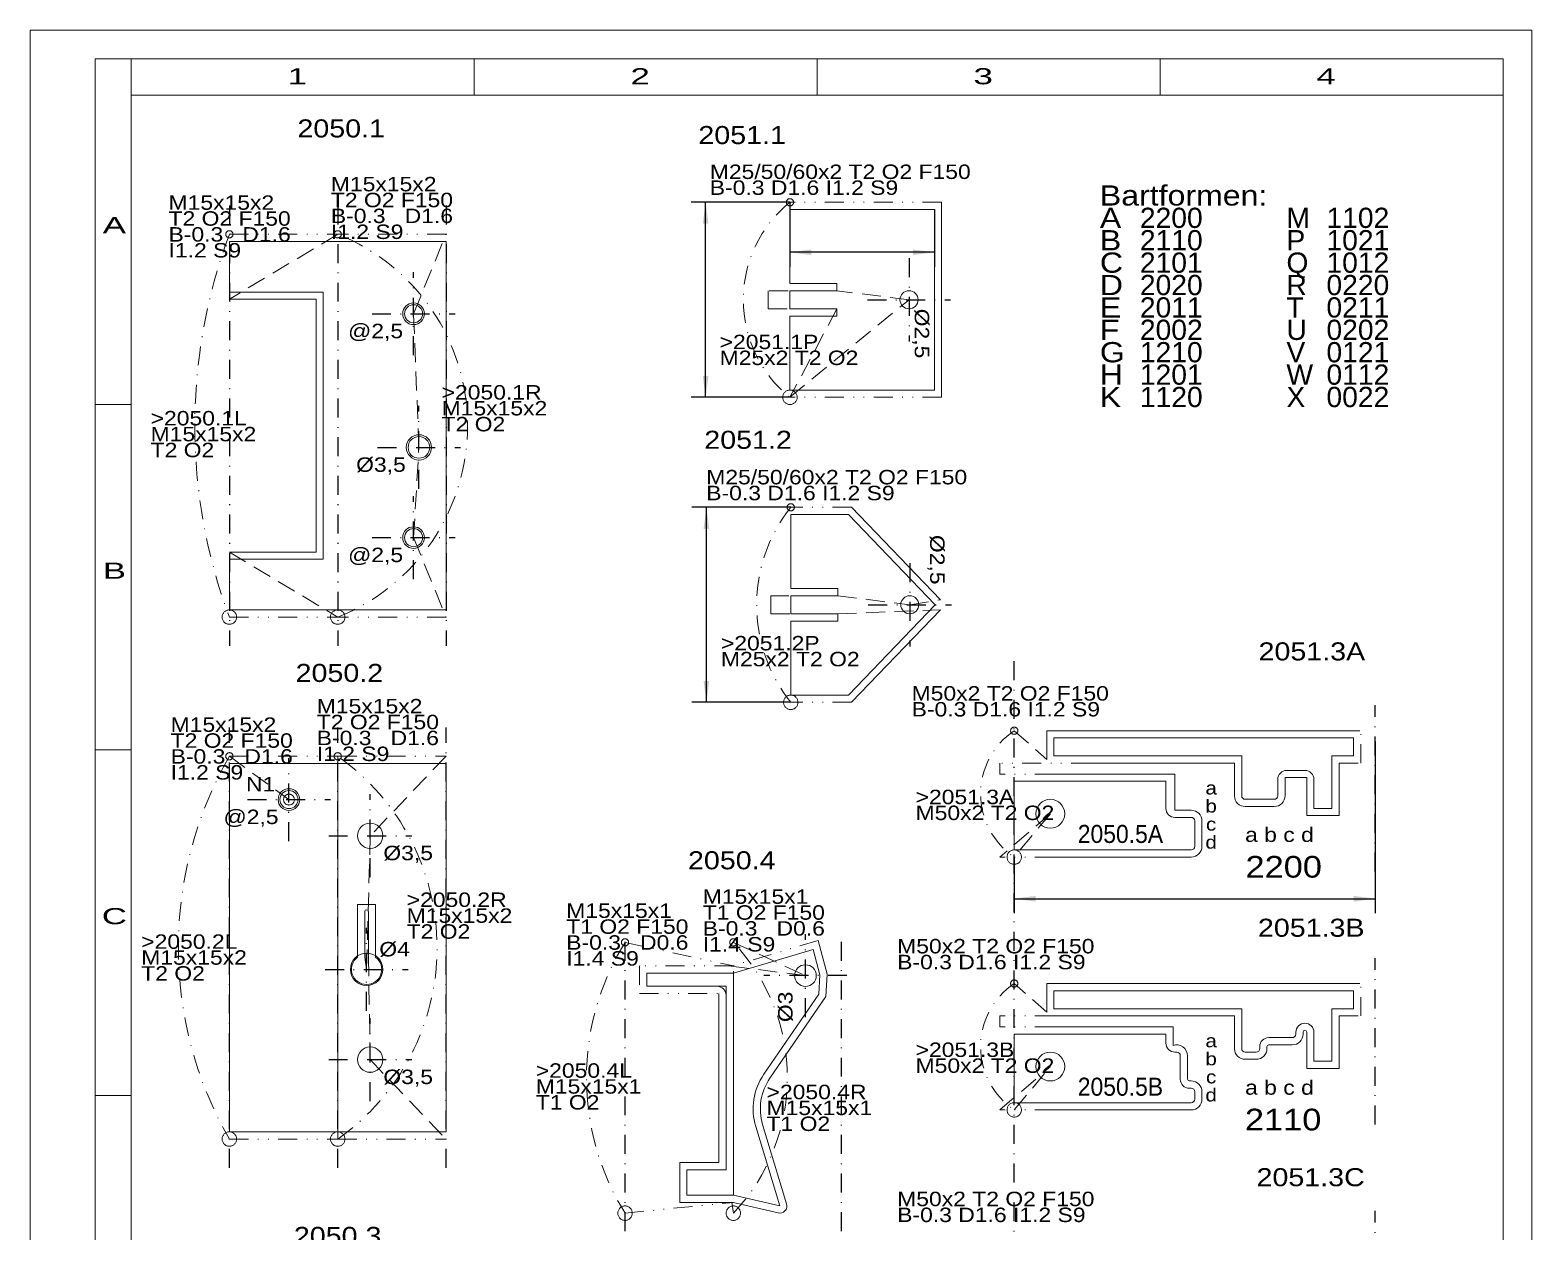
# Model space of a CAD drawing. Extents: x 1 to 209, y 1 to 296.
# Drawn here: x 1 to 209, y 129.6 to 296 of the extents above; entities that cross this region are included whole.
import ezdxf
from ezdxf.enums import TextEntityAlignment as Align

# ---------------------------------------------------------------- set-up
doc = ezdxf.new("R2010")
doc.units = 0
doc.header["$LTSCALE"] = 5.25
for name, pattern in [('DASHDOT', [1, 0.5, -0.25, 0, -0.25]), ('DASHED', [0.75, 0.5, -0.25]), ('DIVIDE', [1.25, 0.5, -0.25, 0, -0.25, 0, -0.25]), ('PHANTOM', [2.5, 1.25, -0.25, 0.25, -0.25, 0.25, -0.25])]:
    doc.linetypes.add(name, pattern=pattern)
for name, color, linetype, lineweight in [('2050_1_2 GEHÄUSE', 7, 'CONTINUOUS', 18), ('2050_1L', 11, 'CONTINUOUS', 13), ('2050_1R', 15, 'CONTINUOUS', 13), ('2050_2L', 11, 'CONTINUOUS', 13), ('2050_2R', 14, 'CONTINUOUS', 13), ('2050_4 ZUHALTUNG', 94, 'CONTINUOUS', 18), ('2050_4L', 11, 'CONTINUOUS', 13), ('2050_4R', 15, 'CONTINUOUS', 13), ('2050_5_6 BESATZUNG', 8, 'CONTINUOUS', 18), ('2050___ SCHLOSS', 6, 'DASHDOT', 13), ('2051_1-4 SCHLÜSSEL', 190, 'CONTINUOUS', 18), ('2051_1P', 11, 'CONTINUOUS', 13), ('2051_2P', 34, 'CONTINUOUS', 13), ('2051_3A', 11, 'CONTINUOUS', 13), ('2051_3B', 11, 'CONTINUOUS', 13), ('2051_3C', 11, 'CONTINUOUS', 13), ('2051___ SCHLÜSSEL', 230, 'CONTINUOUS', 13), ('BEMASSUNG', 7, 'CONTINUOUS', 25), ('BESCHRIFTUNG', 7, 'CONTINUOUS', 25), ('MASSGRENZEN', 172, 'CONTINUOUS', 25), ('MASSLINIEN', 172, 'CONTINUOUS', 25), ('MASSTEXTE', 212, 'CONTINUOUS', 25), ('MITTELLINIEN', 5, 'DASHDOT', 25), ('STANDARD', 7, 'CONTINUOUS', 0)]:
    doc.layers.add(name, color=color, linetype=linetype, lineweight=lineweight)
doc.styles.add('Arial', font='arial.ttf')

# ---------------------------------------------------------------- blocks, each defined once
blk = doc.blocks.new('D363520256')
at = {"layer": 'MASSGRENZEN'}
for points in [[(106.24, 265.23), (109.21, 265.62), (109.21, 264.84)], [(126.24, 265.23), (123.27, 264.84), (123.27, 265.62)]]:
    blk.add_solid(points, dxfattribs=at)
at = {"layer": 'MASSLINIEN', "color": 172}
for p, q in [((106.24, 272.15), (106.24, 263.23)), ((126.24, 271.15), (126.24, 263.23)), ((126.24, 265.23), (106.24, 265.23))]:
    blk.add_line(p, q, dxfattribs=at)
blk = doc.blocks.new('D363536128')
at = {"layer": 'MASSGRENZEN'}
for points in [[(94.56, 272.15), (94.95, 269.17), (94.17, 269.17)], [(94.56, 245.15), (94.17, 248.12), (94.95, 248.12)]]:
    blk.add_solid(points, dxfattribs=at)
at = {"layer": 'MASSLINIEN', "color": 172}
for p, q in [((106.24, 272.15), (92.56, 272.15)), ((94.56, 245.15), (94.56, 272.15)), ((106.24, 245.15), (92.56, 245.15))]:
    blk.add_line(p, q, dxfattribs=at)
blk = doc.blocks.new('D363535872')
at = {"layer": 'MASSGRENZEN'}
for points in [[(94.67, 229.92), (95.06, 226.94), (94.28, 226.94)], [(94.67, 202.92), (94.28, 205.89), (95.06, 205.89)]]:
    blk.add_solid(points, dxfattribs=at)
at = {"layer": 'MASSLINIEN', "color": 172}
for p, q in [((106.35, 229.92), (92.67, 229.92)), ((94.67, 202.92), (94.67, 229.92)), ((106.35, 202.92), (92.67, 202.92))]:
    blk.add_line(p, q, dxfattribs=at)
blk = doc.blocks.new('@2.5l', base_point=(76.26, 279.02))
at = {"layer": 'MITTELLINIEN'}
for p, q in [((76.26, 273.27), (76.26, 284.77)), ((70.51, 279.02), (82.01, 279.02))]:
    blk.add_line(p, q, dxfattribs=at)
at = {"layer": 'BESCHRIFTUNG', "style": 'Arial', "width": 1.135113}
blk.add_text('@2,5', height=2, dxfattribs=at).set_placement((67.19, 275.63))
blk = doc.blocks.new('Ø3.5l', base_point=(71.39, 226.58))
at = {"layer": 'MITTELLINIEN'}
for p, q in [((71.39, 220.83), (71.39, 232.33)), ((65.64, 226.58), (77.14, 226.58))]:
    blk.add_line(p, q, dxfattribs=at)
at = {"layer": 'BESCHRIFTUNG', "style": 'Arial', "width": 1.135086}
blk.add_text('Ø3,5', height=2, dxfattribs=at).set_placement((62.69, 223.19))
blk = doc.blocks.new('Ø4r', base_point=(40.94, 194.1))
at = {"layer": 'MITTELLINIEN'}
for p, q in [((40.94, 188.35), (40.94, 199.85)), ((35.19, 194.1), (46.69, 194.1))]:
    blk.add_line(p, q, dxfattribs=at)
at = {"layer": 'BESCHRIFTUNG', "style": 'Arial', "width": 1.135065}
blk.add_text('Ø4', height=2, dxfattribs=at).set_placement((42.7, 195.89))
blk = doc.blocks.new('Ø3l', base_point=(223.43, 352.44))
at = {"layer": 'MITTELLINIEN'}
for p, q in [((223.43, 346.69), (223.43, 358.19)), ((217.68, 352.44), (229.18, 352.44))]:
    blk.add_line(p, q, dxfattribs=at)
at = {"layer": 'BESCHRIFTUNG', "style": 'Arial', "width": 1.135065}
blk.add_text('Ø3', height=2, dxfattribs=at).set_placement((216.99, 354.23))
blk = doc.blocks.new('D363606016')
at = {"layer": 'MASSGRENZEN'}
for points in [[(137.3, 175.73), (140.27, 176.12), (140.27, 175.33)], [(187.3, 175.73), (184.32, 175.33), (184.32, 176.12)]]:
    blk.add_solid(points, dxfattribs=at)
at = {"layer": 'MASSLINIEN', "color": 172}
for p, q in [((187.3, 197.51), (187.3, 173.73)), ((137.3, 181.49), (137.3, 173.73)), ((137.3, 175.73), (187.3, 175.73))]:
    blk.add_line(p, q, dxfattribs=at)

msp = doc.modelspace()

# ---------------------------------------------------------------- linework, layer by layer
at = {"layer": '2050_1_2 GEHÄUSE', "lineweight": 0}
for p, q in [((58.61, 266.72), (28.61, 266.72)), ((58.61, 215.72), (58.61, 266.72)), ((28.61, 259.72), (41.61, 259.72)), ((41.61, 259.72), (41.61, 222.72)), ((41.61, 222.72), (28.61, 222.72)), ((28.61, 215.72), (58.61, 215.72)), ((28.61, 194.45), (58.61, 194.45)), ((43.61, 143.45), (43.61, 194.45)), ((58.61, 194.45), (58.61, 143.45)), ((46.36, 174.95), (48.86, 174.95)), ((46.36, 167.63), (46.36, 174.95)), ((48.86, 167.63), (48.86, 174.95)), ((58.61, 143.45), (28.61, 143.45))]:
    msp.add_line(p, q, dxfattribs=at)
at = {"layer": '2050_1_2 GEHÄUSE'}
for p, q in [((28.61, 266.72), (28.61, 259.72)), ((28.61, 222.72), (28.61, 215.72)), ((28.61, 143.45), (28.61, 194.45))]:
    msp.add_line(p, q, dxfattribs=at)
at = {"layer": '2050_1_2 GEHÄUSE', "lineweight": 0}
for centre, radius in [((54.11, 256.72), 1.5), ((54.86, 238.22), 1.5), ((54.11, 225.72), 1.5), ((36.86, 189.45), 1.5), ((48.11, 184.45), 1.75), ((48.11, 153.45), 1.75)]:
    msp.add_circle(centre, radius, dxfattribs=at)
at = {"layer": '2050_1_2 GEHÄUSE'}
msp.add_circle((108.39, 165.08), 1.5, dxfattribs=at)
at = {"layer": '2050_1_2 GEHÄUSE', "lineweight": 0}
msp.add_arc((47.61, 165.95), 2.1, 126.5296, 413.4704, dxfattribs=at)
at = {"layer": '2050_1L', "linetype": 'DIVIDE'}
for p, q in [((28.61, 267.72), (43.61, 267.72)), ((28.61, 214.72), (43.61, 214.72))]:
    msp.add_line(p, q, dxfattribs=at)
at = {"layer": '2050_1L', "linetype": 'DASHED'}
for p, q in [((43.61, 267.72), (28.61, 258.72)), ((28.61, 223.72), (43.61, 214.72))]:
    msp.add_line(p, q, dxfattribs=at)
at = {"layer": '2050_1L'}
for p, q in [((28.61, 258.72), (40.61, 258.72)), ((40.61, 258.72), (40.61, 223.72)), ((40.61, 223.72), (28.61, 223.72))]:
    msp.add_line(p, q, dxfattribs=at)
at = {"layer": '2050_1L', "linetype": 'PHANTOM'}
for centre, radius in [((28.61, 267.72), 0.5), ((28.61, 214.72), 1)]:
    msp.add_circle(centre, radius, dxfattribs=at)
at = {"layer": '2050_1R', "linetype": 'DIVIDE'}
for p, q in [((58.61, 267.72), (43.61, 267.72)), ((58.61, 214.72), (43.61, 214.72))]:
    msp.add_line(p, q, dxfattribs=at)
at = {"layer": '2050_1R', "linetype": 'DASHED'}
for p, q in [((54.11, 256.72), (58.61, 267.72)), ((54.86, 238.22), (54.11, 256.72)), ((54.11, 225.72), (54.86, 238.22)), ((54.11, 225.72), (58.61, 214.72))]:
    msp.add_line(p, q, dxfattribs=at)
at = {"layer": '2050_1R', "linetype": 'PHANTOM'}
for centre, radius in [((43.61, 267.72), 0.5), ((43.61, 214.72), 1)]:
    msp.add_circle(centre, radius, dxfattribs=at)
at = {"layer": '2050_1R'}
for centre, radius in [((54.11, 256.72), 1.25), ((54.86, 238.22), 1.75), ((54.11, 225.72), 1.25)]:
    msp.add_circle(centre, radius, dxfattribs=at)
at = {"layer": '2050_2L', "linetype": 'DIVIDE'}
for p, q in [((28.61, 195.45), (43.61, 195.45)), ((28.61, 142.45), (43.61, 142.45))]:
    msp.add_line(p, q, dxfattribs=at)
at = {"layer": '2050_2L', "linetype": 'DASHED'}
for p, q in [((28.61, 195.45), (36.86, 189.45)), ((43.61, 195.45), (43.61, 142.45))]:
    msp.add_line(p, q, dxfattribs=at)
at = {"layer": '2050_2L', "linetype": 'PHANTOM'}
for centre, radius in [((28.61, 195.45), 0.5), ((36.86, 189.45), 0.75), ((28.61, 142.45), 1)]:
    msp.add_circle(centre, radius, dxfattribs=at)
at = {"layer": '2050_2L'}
msp.add_circle((36.86, 189.45), 1.25, dxfattribs=at)
at = {"layer": '2050_2R', "linetype": 'DIVIDE'}
for p, q in [((43.61, 195.45), (58.61, 195.45)), ((43.61, 142.45), (58.61, 142.45))]:
    msp.add_line(p, q, dxfattribs=at)
at = {"layer": '2050_2R', "linetype": 'DASHED'}
for p, q in [((58.61, 195.45), (48.11, 184.45)), ((48.11, 184.45), (47.61, 165.95)), ((47.36, 167.63), (47.61, 165.95)), ((47.86, 167.63), (48.11, 153.45)), ((48.11, 153.45), (58.61, 142.45))]:
    msp.add_line(p, q, dxfattribs=at)
at = {"layer": '2050_2R'}
for p, q in [((47.36, 167.63), (47.36, 173.95)), ((47.86, 167.63), (47.86, 173.95))]:
    msp.add_line(p, q, dxfattribs=at)
at = {"layer": '2050_2R', "linetype": 'PHANTOM'}
for centre, radius in [((43.61, 195.45), 0.5), ((43.61, 142.45), 1)]:
    msp.add_circle(centre, radius, dxfattribs=at)
at = {"layer": '2050_2R'}
for centre, radius in [((48.11, 184.45), 1.75), ((47.61, 165.95), 2.25), ((48.11, 153.45), 1.75)]:
    msp.add_circle(centre, radius, dxfattribs=at)
msp.add_arc((47.61, 173.95), 0.25, 0, 180, dxfattribs=at)
at = {"layer": '2050_4 ZUHALTUNG'}
for p, q in [((109.44, 168.68), (98.4, 165.44)), ((110.39, 165.17), (109.44, 168.68)), ((86.4, 165.44), (86.4, 163.6)), ((98.4, 165.44), (86.4, 165.44)), ((98.4, 134.69), (98.4, 165.7)), ((98.4, 134.69), (98.4, 165.44)), ((110.39, 165.17), (110.23, 162.51)), ((86.4, 163.6), (97.4, 163.6)), ((97.4, 163.6), (97.4, 138.19)), ((110.23, 162.51), (102.63, 151.44)), ((104.82, 133.19), (101.5, 144.17)), ((104.82, 133.19), (98.4, 134.69))]:
    msp.add_line(p, q, dxfattribs=at)
at = {"layer": '2050_4 ZUHALTUNG', "lineweight": 0}
for p, q in [((91.98, 134.69), (91.98, 138.19)), ((91.98, 138.19), (97.4, 138.19)), ((91.98, 134.69), (98.4, 134.69))]:
    msp.add_line(p, q, dxfattribs=at)
at = {"layer": '2050_4 ZUHALTUNG'}
for centre, radius, start, end in [((96.15, 162.35), 1.25, 0, 90), ((109.64, 146.63), 8.5, 145.5081, 196.8164)]:
    msp.add_arc(centre, radius, start, end, dxfattribs=at)
at = {"layer": '2050_4L', "linetype": 'DIVIDE'}
for p, q in [((83.4, 169.68), (98.4, 166.44)), ((98.4, 166.44), (85.4, 166.44)), ((85.4, 166.44), (85.4, 162.6)), ((85.4, 162.6), (96.4, 162.6)), ((83.4, 132.19), (98.4, 133.69))]:
    msp.add_line(p, q, dxfattribs=at)
at = {"layer": '2050_4L'}
for p, q in [((96.4, 162.6), (96.4, 139.19)), ((90.98, 139.19), (96.4, 139.19)), ((90.98, 133.69), (90.98, 139.19)), ((90.98, 133.69), (98.4, 133.69))]:
    msp.add_line(p, q, dxfattribs=at)
at = {"layer": '2050_4L', "linetype": 'PHANTOM'}
for centre, radius in [((83.4, 169.68), 0.5), ((83.4, 132.19), 1)]:
    msp.add_circle(centre, radius, dxfattribs=at)
at = {"layer": '2050_4R', "linetype": 'DIVIDE'}
msp.add_line((110.14, 169.93), (98.12, 166.39), dxfattribs=at)
at = {"layer": '2050_4R', "linetype": 'DASHED'}
for p, q in [((98.4, 169.68), (108.39, 165.08)), ((108.39, 165.08), (98.12, 166.39)), ((98.17, 133.72), (98.4, 132.19))]:
    msp.add_line(p, q, dxfattribs=at)
at = {"layer": '2050_4R'}
for p, q in [((111.4, 165.28), (110.14, 169.93)), ((111.4, 165.28), (111.22, 162.17)), ((111.22, 162.17), (103.45, 150.88)), ((105.77, 133.48), (102.46, 144.46)), ((104.59, 132.22), (98.17, 133.72))]:
    msp.add_line(p, q, dxfattribs=at)
at = {"layer": '2050_4R', "linetype": 'PHANTOM'}
for centre, radius in [((98.4, 169.68), 0.5), ((98.4, 132.19), 1)]:
    msp.add_circle(centre, radius, dxfattribs=at)
at = {"layer": '2050_4R'}
msp.add_circle((108.39, 165.08), 1.5, dxfattribs=at)
for centre, radius, start, end in [((109.64, 146.63), 7.5, 145.5081, 196.8164), ((104.82, 133.19), 1, 256.8414, 376.8164)]:
    msp.add_arc(centre, radius, start, end, dxfattribs=at)
at = {"layer": '2050_5_6 BESATZUNG', "lineweight": 0}
for p, q in [((137.3, 191.99), (137.3, 182.49)), ((158.3, 191.99), (137.3, 191.99)), ((158.3, 189.74), (158.3, 191.99)), ((158.3, 188.24), (158.3, 189.74)), ((159.55, 186.99), (160.3, 186.99)), ((160.3, 186.99), (161.8, 186.99)), ((162.3, 184.49), (162.3, 186.49)), ((162.3, 182.99), (162.3, 184.49)), ((137.3, 182.49), (160.3, 182.49)), ((160.3, 182.49), (158.3, 182.49)), ((161.8, 182.49), (160.3, 182.49)), ((137.3, 156.99), (137.3, 147.49)), ((158.3, 156.99), (137.3, 156.99)), ((158.3, 155.74), (158.3, 156.99)), ((159.55, 154.49), (159.8, 154.49)), ((160.3, 152.49), (160.3, 153.99)), ((160.3, 150.74), (160.3, 152.49)), ((161.55, 149.49), (161.8, 149.49)), ((162.3, 147.99), (162.3, 148.99)), ((137.3, 147.49), (161.8, 147.49))]:
    msp.add_line(p, q, dxfattribs=at)
at = {"layer": '2050_5_6 BESATZUNG'}
for centre, radius, start, end in [((159.55, 188.24), 1.25, 180, 270), ((161.8, 186.49), 0.5, 360, 450), ((161.8, 182.99), 0.5, 270, 360), ((159.55, 155.74), 1.25, 180, 270), ((159.8, 153.99), 0.5, 360, 450), ((161.55, 150.74), 1.25, 180, 270), ((161.8, 148.99), 0.5, 360, 450), ((161.8, 147.99), 0.5, 270, 360)]:
    msp.add_arc(centre, radius, start, end, dxfattribs=at)
at = {"layer": '2050___ SCHLOSS'}
for centre, radius, start, end in [((99.51, 241.22), 75.69, 159.5062, 200.4938), ((74.75, 168.95), 53.21, 150.1307, 209.8693), ((113.65, 150.94), 35.59, 148.215, 211.785)]:
    msp.add_arc(centre, radius, start, end, dxfattribs=at)
at = {"layer": '2050___ SCHLOSS', "linetype": 'DASHDOT'}
for centre, radius, start, end in [((33.07, 241.22), 28.52, 291.6911, 428.3089), ((24.97, 168.95), 32.4, 305.1198, 414.8802), ((78.6, 150.94), 27.27, 316.565, 403.435)]:
    msp.add_arc(centre, radius, start, end, dxfattribs=at)
at = {"layer": '2051_1-4 SCHLÜSSEL'}
for p, q in [((106.24, 271.15), (106.24, 260.9)), ((126.24, 271.15), (106.24, 271.15)), ((126.24, 271.15), (126.24, 246.15)), ((112.74, 260.9), (106.24, 260.9)), ((112.74, 260.9), (112.74, 259.9)), ((106.24, 259.9), (106.24, 257.4)), ((112.74, 259.9), (106.24, 259.9)), ((112.74, 257.4), (106.24, 257.4)), ((106.24, 256.4), (106.24, 246.15)), ((106.24, 256.4), (112.74, 256.4)), ((112.74, 256.4), (112.74, 257.4)), ((126.24, 246.15), (106.24, 246.15)), ((106.35, 228.92), (106.35, 218.67)), ((114.35, 228.92), (106.35, 228.92)), ((114.35, 228.92), (126.35, 216.42)), ((112.85, 218.67), (106.35, 218.67)), ((112.85, 218.67), (112.85, 217.67)), ((106.35, 217.67), (106.35, 215.17)), ((112.85, 217.67), (106.35, 217.67)), ((126.35, 216.42), (114.35, 203.92)), ((112.85, 215.17), (106.35, 215.17)), ((112.85, 214.17), (112.85, 215.17)), ((106.35, 214.17), (106.35, 203.92)), ((106.35, 214.17), (112.85, 214.17)), ((114.35, 203.92), (106.35, 203.92)), ((142.8, 195.49), (142.8, 197.99)), ((142.8, 197.99), (184.3, 197.99)), ((184.3, 195.49), (184.3, 197.99)), ((142.8, 195.49), (168.8, 195.49)), ((168.8, 191.49), (168.8, 195.49)), ((176.3, 193.49), (175.05, 193.49)), ((177.55, 193.49), (176.3, 193.49)), ((181.3, 188.24), (181.3, 195.49)), ((181.3, 195.49), (184.3, 195.49)), ((168.8, 189.99), (168.8, 191.49)), ((173.8, 191.49), (173.8, 192.24)), ((173.8, 189.99), (173.8, 191.49)), ((178.8, 191.49), (178.8, 192.24)), ((178.8, 189.49), (178.8, 191.49)), ((171.3, 189.49), (169.3, 189.49)), ((173.3, 189.49), (171.3, 189.49)), ((178.8, 188.24), (178.8, 189.49)), ((178.8, 188.24), (181.3, 188.24)), ((142.8, 160.49), (142.8, 162.99)), ((142.8, 162.99), (184.3, 162.99)), ((184.3, 160.49), (184.3, 162.99)), ((142.8, 160.49), (168.8, 160.49)), ((168.8, 156.49), (168.8, 160.49)), ((181.3, 153.24), (181.3, 160.49)), ((181.3, 160.49), (184.3, 160.49)), ((168.8, 154.99), (168.8, 156.49)), ((173.8, 156.49), (172.55, 156.49)), ((175.8, 156.49), (173.8, 156.49)), ((176.3, 156.99), (176.3, 157.24)), ((178.8, 156.49), (178.8, 157.24)), ((178.8, 154.49), (178.8, 156.49)), ((170.8, 154.49), (169.3, 154.49)), ((171.3, 154.99), (171.3, 155.24)), ((178.8, 153.24), (178.8, 154.49)), ((178.8, 153.24), (181.3, 153.24))]:
    msp.add_line(p, q, dxfattribs=at)
for centre, radius, start, end in [((175.05, 192.24), 1.25, 90, 180), ((177.55, 192.24), 1.25, 360, 450), ((169.3, 189.99), 0.5, 180, 270), ((173.3, 189.99), 0.5, 270, 360), ((177.55, 157.24), 1.25, 90, 180), ((177.55, 157.24), 1.25, 360, 450), ((172.55, 155.24), 1.25, 90, 180), ((175.8, 156.99), 0.5, 270, 360), ((169.3, 154.99), 0.5, 180, 270), ((170.8, 154.99), 0.5, 270, 360)]:
    msp.add_arc(centre, radius, start, end, dxfattribs=at)
at = {"layer": '2051_1P', "linetype": 'DIVIDE'}
for p, q in [((127.24, 272.15), (106.24, 272.15)), ((112.74, 259.9), (103.24, 259.9)), ((103.24, 257.4), (103.24, 259.9)), ((103.24, 257.4), (112.74, 257.4)), ((127.24, 245.15), (106.24, 245.15))]:
    msp.add_line(p, q, dxfattribs=at)
at = {"layer": '2051_1P'}
msp.add_line((127.24, 272.15), (127.24, 245.15), dxfattribs=at)
at = {"layer": '2051_1P', "linetype": 'DASHED'}
for p, q in [((106.24, 245.15), (122.73, 258.65)), ((122.73, 258.65), (112.74, 259.9)), ((112.74, 257.4), (106.24, 245.15))]:
    msp.add_line(p, q, dxfattribs=at)
at = {"layer": '2051_1P', "linetype": 'PHANTOM'}
for centre, radius in [((106.24, 272.15), 0.5), ((106.24, 245.15), 1)]:
    msp.add_circle(centre, radius, dxfattribs=at)
at = {"layer": '2051_1P'}
msp.add_circle((122.73, 258.65), 1.25, dxfattribs=at)
at = {"layer": '2051_2P', "linetype": 'DIVIDE'}
for p, q in [((114.77, 229.92), (106.35, 229.92)), ((112.85, 217.67), (103.59, 217.67)), ((103.59, 215.17), (103.59, 217.67)), ((103.59, 215.17), (112.85, 215.17)), ((114.77, 202.92), (106.35, 202.92))]:
    msp.add_line(p, q, dxfattribs=at)
at = {"layer": '2051_2P'}
for p, q in [((114.77, 229.92), (127.07, 217.11)), ((127.07, 215.73), (114.77, 202.92))]:
    msp.add_line(p, q, dxfattribs=at)
at = {"layer": '2051_2P', "linetype": 'DASHED'}
for p, q in [((112.85, 217.67), (122.84, 216.42)), ((122.84, 216.42), (127.07, 217.11)), ((112.85, 215.17), (127.07, 215.73))]:
    msp.add_line(p, q, dxfattribs=at)
at = {"layer": '2051_2P', "linetype": 'PHANTOM'}
for centre, radius in [((106.35, 229.92), 0.5), ((106.35, 202.92), 1)]:
    msp.add_circle(centre, radius, dxfattribs=at)
at = {"layer": '2051_2P'}
msp.add_circle((122.84, 216.42), 1.25, dxfattribs=at)
at = {"layer": '2051_3A', "linetype": 'DASHED'}
for p, q in [((137.3, 198.99), (141.8, 195.02)), ((142.3, 187.49), (135.3, 181.49)), ((142.3, 187.49), (137.3, 181.49))]:
    msp.add_line(p, q, dxfattribs=at)
at = {"layer": '2051_3A'}
for p, q in [((141.8, 198.99), (182.55, 198.99)), ((141.8, 195.02), (141.8, 198.99)), ((147.8, 194.49), (167.8, 194.49)), ((167.8, 189.99), (167.8, 194.49)), ((182.3, 187.24), (182.3, 194.49)), ((159.55, 192.99), (142.8, 192.99)), ((159.55, 189.49), (159.55, 192.99)), ((176.3, 192.49), (174.8, 192.49)), ((174.8, 189.99), (174.8, 192.49)), ((177.8, 192.49), (176.3, 192.49)), ((177.8, 187.24), (177.8, 192.49)), ((159.55, 187.99), (159.55, 189.49)), ((159.55, 187.99), (160.3, 187.99)), ((160.3, 187.99), (161.8, 187.99)), ((171.3, 188.49), (169.3, 188.49)), ((173.3, 188.49), (171.3, 188.49)), ((177.8, 187.24), (182.3, 187.24)), ((163.3, 182.99), (163.3, 186.49)), ((142.8, 181.49), (161.8, 181.49))]:
    msp.add_line(p, q, dxfattribs=at)
at = {"layer": '2051_3A', "color": 34, "linetype": 'DIVIDE'}
for p, q in [((182.55, 198.99), (185.3, 198.99)), ((185.3, 194.49), (185.3, 198.99)), ((147.8, 194.49), (135.3, 194.49)), ((135.3, 192.99), (135.3, 194.49)), ((182.3, 194.49), (185.3, 194.49)), ((142.8, 192.99), (135.3, 192.99)), ((142.8, 181.49), (135.3, 181.49))]:
    msp.add_line(p, q, dxfattribs=at)
at = {"layer": '2051_3A', "linetype": 'PHANTOM'}
for centre, radius in [((137.3, 198.99), 0.5), ((137.3, 181.49), 1)]:
    msp.add_circle(centre, radius, dxfattribs=at)
at = {"layer": '2051_3A', "lineweight": 0}
msp.add_circle((142.3, 187.49), 2, dxfattribs=at)
at = {"layer": '2051_3A'}
for centre, start, end in [((169.3, 189.99), 180, 270), ((173.3, 189.99), 270, 360), ((161.8, 186.49), 360, 450), ((161.8, 182.99), 270, 360)]:
    msp.add_arc(centre, 1.5, start, end, dxfattribs=at)
at = {"layer": '2051_3B', "color": 54, "linetype": 'DASHED'}
for p, q in [((141.8, 160.02), (137.3, 163.99)), ((135.3, 146.49), (142.3, 152.49)), ((137.3, 146.49), (142.3, 152.49))]:
    msp.add_line(p, q, dxfattribs=at)
at = {"layer": '2051_3B'}
for p, q in [((141.8, 163.99), (182.55, 163.99)), ((141.8, 160.02), (141.8, 163.99)), ((142.8, 159.49), (167.8, 159.49)), ((167.8, 154.99), (167.8, 159.49)), ((182.3, 152.24), (182.3, 159.49)), ((159.3, 157.99), (142.8, 157.99)), ((159.3, 155.4), (159.3, 157.99)), ((177.3, 156.99), (177.3, 157.24)), ((177.8, 152.24), (177.8, 157.24)), ((161.3, 150.74), (161.3, 153.99)), ((172.3, 155.24), (172.3, 154.99)), ((175.8, 155.49), (172.55, 155.49)), ((170.8, 153.49), (169.3, 153.49)), ((177.8, 152.24), (182.3, 152.24)), ((161.55, 150.49), (161.8, 150.49)), ((163.3, 147.99), (163.3, 148.99)), ((142.8, 146.49), (161.8, 146.49))]:
    msp.add_line(p, q, dxfattribs=at)
at = {"layer": '2051_3B', "color": 14, "linetype": 'DIVIDE'}
msp.add_line((182.55, 163.99), (185.3, 163.99), dxfattribs=at)
at = {"layer": '2051_3B', "color": 15, "linetype": 'DIVIDE'}
for p, q in [((185.3, 159.49), (185.3, 163.99)), ((182.3, 159.49), (185.3, 159.49))]:
    msp.add_line(p, q, dxfattribs=at)
at = {"layer": '2051_3B', "color": 34, "linetype": 'DIVIDE'}
for p, q in [((135.3, 157.99), (135.3, 159.49)), ((142.8, 159.49), (135.3, 159.49)), ((142.8, 157.99), (135.3, 157.99)), ((142.8, 146.49), (135.3, 146.49))]:
    msp.add_line(p, q, dxfattribs=at)
at = {"layer": '2051_3B', "color": 54, "linetype": 'PHANTOM'}
msp.add_circle((137.3, 163.99), 0.5, dxfattribs=at)
at = {"layer": '2051_3B', "lineweight": 0}
msp.add_circle((142.3, 152.49), 2, dxfattribs=at)
at = {"layer": '2051_3B', "linetype": 'PHANTOM'}
msp.add_circle((137.3, 146.49), 1, dxfattribs=at)
at = {"layer": '2051_3B'}
for centre, radius, start, end in [((175.8, 156.99), 1.5, 270, 360), ((177.55, 157.24), 0.25, 90, 180), ((177.55, 157.24), 0.25, 0, 90), ((159.8, 153.99), 1.5, 0, 109.4712), ((169.3, 154.99), 1.5, 180, 270), ((170.8, 154.99), 1.5, 270, 360), ((172.55, 155.24), 0.25, 90, 180), ((161.55, 150.74), 0.25, 180, 270), ((161.8, 148.99), 1.5, 360, 450), ((161.8, 147.99), 1.5, 270, 360)]:
    msp.add_arc(centre, radius, start, end, dxfattribs=at)
at = {"layer": '2051___ SCHLÜSSEL', "linetype": 'DASHDOT'}
for centre, radius, start, end in [((117.09, 258.65), 17.32, 128.7973, 231.2027), ((123.3, 216.42), 21.67, 141.4605, 218.5395), ((143.19, 190.24), 10.55, 123.9461, 236.0539), ((143.19, 155.24), 10.55, 123.9461, 236.0539)]:
    msp.add_arc(centre, radius, start, end, dxfattribs=at)
at = {"layer": 'MITTELLINIEN'}
for p, q in [((28.61, 271.72), (28.61, 210.72)), ((43.61, 271.72), (43.61, 210.72)), ((58.61, 271.72), (58.61, 210.72)), ((122.73, 264.4), (122.73, 252.9)), ((116.98, 258.65), (128.48, 258.65)), ((122.84, 222.17), (122.84, 210.67)), ((117.09, 216.42), (128.59, 216.42)), ((137.3, 34.78), (137.3, 208.83)), ((187.3, 179.49), (187.3, 202.51)), ((28.61, 138.45), (28.61, 199.45)), ((43.61, 138.45), (43.61, 199.45)), ((58.61, 138.45), (58.61, 199.45)), ((48.11, 178.7), (48.11, 190.2)), ((42.36, 184.45), (53.86, 184.45)), ((113.4, 129.69), (113.4, 170.7)), ((83.4, 129.69), (83.4, 170.44)), ((187.3, 144.49), (187.3, 167.51)), ((48.11, 147.7), (48.11, 159.2)), ((42.36, 153.45), (53.86, 153.45)), ((187.3, 109.49), (187.3, 132.51))]:
    msp.add_line(p, q, dxfattribs=at)
at = {"layer": 'STANDARD'}
for p, q in [((1, 1), (1, 296)), ((1, 296), (209, 296)), ((209, 296), (209, 1)), ((10, 5), (10, 292)), ((10, 292), (15, 292)), ((15, 292), (205, 292)), ((15, 287), (15, 292)), ((62.5, 292), (62.5, 287)), ((110, 292), (110, 287)), ((157.5, 292), (157.5, 287)), ((205, 292), (205, 287)), ((15, 287), (205, 287)), ((15, 5), (15, 287)), ((205, 287), (205, 5)), ((10, 244.17), (15, 244.17)), ((10, 196.33), (15, 196.33)), ((205, 182.12), (205, 5.12)), ((10, 148.5), (15, 148.5))]:
    msp.add_line(p, q, dxfattribs=at)

# ---------------------------------------------------------------- block references
at = {"layer": '2050_1_2 GEHÄUSE'}
for name, p in [('@2.5l', (54.11, 256.72)), ('Ø3.5l', (54.86, 238.22)), ('@2.5l', (54.11, 225.72)), ('@2.5l', (36.86, 189.45)), ('Ø4r', (47.61, 165.95))]:
    msp.add_blockref(name, p, dxfattribs=at)
at = {"layer": '2050_1_2 GEHÄUSE', "rotation": 90}
msp.add_blockref('Ø3l', (108.39, 165.08), dxfattribs=at)
at = {"layer": 'BEMASSUNG'}
for name in ['D363536128', 'D363520256', 'D363535872', 'D363606016']:
    msp.add_blockref(name, (0, 0), dxfattribs=at)

# ---------------------------------------------------------------- texts
at = {"layer": '2050_1L', "insert": (20.18, 264.48), "char_height": 2, "attachment_point": 7, "line_spacing_factor": 0.66, "style": 'Arial'}
msp.add_mtext('\\W1.135084;M15x15x2 \\PT2 O2 F150\\PB-0.3   D1.6\\PI1.2 S9', dxfattribs=at)
at = {"layer": '2050_1R', "insert": (42.66, 267.04), "char_height": 2, "attachment_point": 7, "line_spacing_factor": 0.66, "style": 'Arial'}
msp.add_mtext('\\W1.135084;M15x15x2 \\PT2 O2 F150\\PB-0.3   D1.6\\PI1.2 S9', dxfattribs=at)
at = {"layer": '2050_2L', "linetype": 'PHANTOM', "style": 'Arial', "width": 1.135027}
msp.add_text('N1', height=2, dxfattribs=at).set_placement((30.91, 190.58))
at = {"layer": '2050_2L', "insert": (20.47, 192.2), "char_height": 2, "attachment_point": 7, "line_spacing_factor": 0.66, "style": 'Arial'}
msp.add_mtext('\\W1.135084;M15x15x2 \\PT2 O2 F150\\PB-0.3   D1.6\\PI1.2 S9', dxfattribs=at)
at = {"layer": '2050_2R', "insert": (40.71, 194.76), "char_height": 2, "attachment_point": 7, "line_spacing_factor": 0.66, "style": 'Arial'}
msp.add_mtext('\\W1.135084;M15x15x2 \\PT2 O2 F150\\PB-0.3   D1.6\\PI1.2 S9', dxfattribs=at)
at = {"layer": '2050_4L', "insert": (75.26, 166.44), "char_height": 2, "attachment_point": 7, "line_spacing_factor": 0.66, "style": 'Arial'}
msp.add_mtext('\\W1.135085;M15x15x1\\PT1 O2 F150\\PB-0.3   D0.6\\PI1.4 S9', dxfattribs=at)
at = {"layer": '2050_4R', "insert": (94.16, 168.39), "char_height": 2, "attachment_point": 7, "line_spacing_factor": 0.66, "style": 'Arial'}
msp.add_mtext('\\W1.135085;M15x15x1\\PT1 O2 F150\\PB-0.3   D0.6\\PI1.4 S9', dxfattribs=at)
at = {"layer": '2050___ SCHLOSS', "char_height": 2, "attachment_point": 7, "line_spacing_factor": 0.66, "style": 'Arial'}
for s, insert in [('\\W1.135110;>2050.1R\\PM15x15x2\\PT2 O2', (58, 240.41)), ('\\W1.135145;>2050.1L\\PM15x15x2\\PT2 O2', (17.7, 236.83)), ('\\W1.135110;>2050.2R\\PM15x15x2\\PT2 O2', (53.16, 170.16)), ('\\W1.135145;>2050.2L\\PM15x15x2\\PT2 O2', (16.4, 164.36)), ('\\W1.135145;>2050.4L\\PM15x15x1\\PT1 O2', (71.04, 146.51)), ('\\W1.135110;>2050.4R\\PM15x15x1\\PT1 O2', (103, 143.54))]:
    msp.add_mtext(s, dxfattribs=dict(at, insert=insert))
at = {"layer": '2051_1P', "insert": (95.14, 273.15), "char_height": 2, "attachment_point": 7, "line_spacing_factor": 0.66, "style": 'Arial'}
msp.add_mtext('\\W1.135102;M25/50/60x2 T2 O2 F150\\PB-0.3 D1.6 I1.2 S9', dxfattribs=at)
at = {"layer": '2051_2P', "insert": (94.65, 230.87), "char_height": 2, "attachment_point": 7, "line_spacing_factor": 0.66, "style": 'Arial'}
msp.add_mtext('\\W1.135102;M25/50/60x2 T2 O2 F150\\PB-0.3 D1.6 I1.2 S9', dxfattribs=at)
at = {"layer": '2051_3A', "insert": (123.09, 200.93), "char_height": 2, "attachment_point": 7, "line_spacing_factor": 0.66, "style": 'Arial'}
msp.add_mtext('\\W1.135094;M50x2 T2 O2 F150\\PB-0.3 D1.6 I1.2 S9', dxfattribs=at)
at = {"layer": '2051_3B', "insert": (121.09, 165.93), "char_height": 2, "attachment_point": 7, "line_spacing_factor": 0.66, "style": 'Arial'}
msp.add_mtext('\\W1.135094;M50x2 T2 O2 F150\\PB-0.3 D1.6 I1.2 S9', dxfattribs=at)
at = {"layer": '2051_3C', "insert": (121.09, 130.93), "char_height": 2, "attachment_point": 7, "line_spacing_factor": 0.66, "style": 'Arial'}
msp.add_mtext('\\W1.135094;M50x2 T2 O2 F150\\PB-0.3 D1.6 I1.2 S9', dxfattribs=at)
at = {"layer": '2051___ SCHLÜSSEL', "char_height": 2, "attachment_point": 7, "line_spacing_factor": 0.66, "style": 'Arial'}
for s, insert in [('\\W1.135110;>2051.1P\\PM25x2 T2 O2', (96.5, 249.59)), ('\\W1.135110;>2051.2P\\PM25x2 T2 O2', (96.68, 207.88)), ('\\W1.135110;>2051.3A\\PM50x2 T2 O2', (123.64, 186.59)), ('\\W1.135110;>2051.3B\\PM50x2 T2 O2', (123.64, 151.59))]:
    msp.add_mtext(s, dxfattribs=dict(at, insert=insert))
at = {"layer": 'BESCHRIFTUNG', "style": 'Arial'}
for s, width, p in [('2050.1', 1.135138, (44.09, 282.38)), ('2051.1', 1.135138, (99.62, 281.46)), ('2051.2', 1.135138, (100.44, 239.27)), ('2051.3A', 1.135098, (178.52, 209.97)), ('2050.2', 1.135138, (43.84, 206.99)), ('2050.4', 1.135138, (98.18, 181.05)), ('2051.3B', 1.135098, (178.43, 171.71)), ('2051.3C', 1.1351, (178.35, 137.17)), ('2050.3', 1.135138, (43.6, 129.04))]:
    msp.add_text(s, height=2.5, dxfattribs=dict(at, width=width)).set_placement(p, align=Align.MIDDLE_CENTER)
at = {"layer": 'BESCHRIFTUNG', "style": 'Arial', "width": 1.135086}
for p in [(123.52, 257.42), (125.65, 226.1)]:
    msp.add_text('Ø2,5', height=2, rotation=270, dxfattribs=at).set_placement(p)
at = {"layer": 'BESCHRIFTUNG', "style": 'Arial'}
for s, height, width, p in [('2050.5A', 2.5, 0.908111, (146.1, 183.45)), ('a b c d', 2, 1.135096, (169.27, 183.59)), ('Ø3,5', 2, 1.135086, (49.93, 181.06)), ('2200', 3, 1.135145, (169.33, 178.65)), ('Ø3,5', 2, 1.135086, (49.93, 150.06)), ('2050.5B', 2.5, 0.908111, (146.1, 148.45)), ('a b c d', 2, 1.135096, (169.27, 148.59)), ('2110', 3, 1.135145, (169.25, 143.65))]:
    msp.add_text(s, height=height, dxfattribs=dict(at, width=width)).set_placement(p)
for s, insert, char_height, attachment_point, line_spacing_factor in [('\\W1.135076;Bartformen:\\PA\\PB\\PC\\PD\\PE\\PF\\PG\\PH\\PK', (149.16, 274.5), 2.8, 1, 0.664286), ('\\W1.000000;\\P2200\\P2110\\P2101\\P2020\\P2011\\P2002\\P1210\\P1201\\P1120', (154.7, 274.5), 2.8, 1, 0.664286), ('\\W1.000000;\\PM\\PP\\PQ\\PR\\PT\\PU\\PV\\PW\\PX', (175, 274.5), 2.8, 1, 0.664286), ('\\W1.000000;\\P1102\\P1021\\P1012\\P0220\\P0211\\P0202\\P0121\\P0112\\P0022', (180.54, 274.5), 2.8, 1, 0.664286), ('\\W1.135146;a\\Pb\\Pc\\Pd', (164.57, 191.96), 1.8, 2, 0.833333), ('\\W1.135146;a\\Pb\\Pc\\Pd', (164.57, 156.96), 1.8, 2, 0.833333)]:
    msp.add_mtext(s, dxfattribs=dict(at, insert=insert, char_height=char_height, attachment_point=attachment_point, line_spacing_factor=line_spacing_factor))
at = {"layer": 'STANDARD', "style": 'Arial'}
for s, width, p in [('1', 1.547923, (38, 290.72)), ('2', 1.547922, (85.5, 290.72)), ('3', 1.547923, (133, 290.72)), ('4', 1.547923, (180.5, 290.72)), ('A', 1.547987, (12.68, 270.1)), ('B', 1.547987, (12.68, 222.26)), ('C', 1.548103, (12.68, 174.43))]:
    msp.add_text(s, height=2.23, dxfattribs=dict(at, width=width)).set_placement(p, align=Align.TOP_CENTER)

doc.saveas('drawing.dxf')
